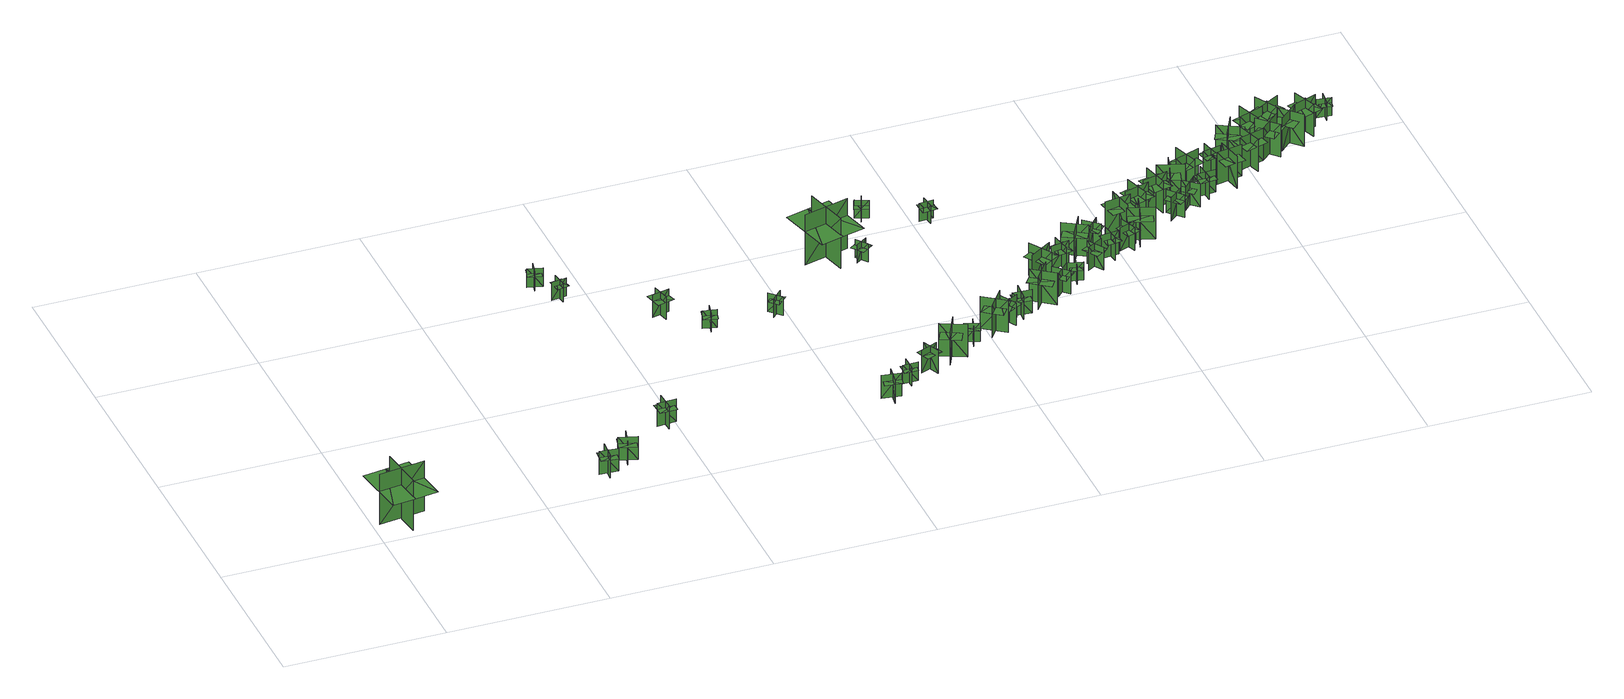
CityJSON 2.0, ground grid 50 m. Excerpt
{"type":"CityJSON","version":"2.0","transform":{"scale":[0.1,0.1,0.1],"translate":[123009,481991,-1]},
"CityObjects":{
"tree1":{"type":"SolitaryVegetationObject","geometry":[{"type":"MultiSurface","lod":"1","boundaries":[[[0,1,2]],[[0,2,3]],[[4,5,6]],[[4,6,7]],[[8,9,10]],[[8,10,11]],[[8,11,12]],[[8,12,13]]]}]},
"tree2":{"type":"SolitaryVegetationObject","geometry":[{"type":"MultiSurface","lod":"1","boundaries":[[[14,15,16]],[[14,16,17]],[[18,19,20]],[[18,20,21]],[[22,23,24]],[[22,24,25]],[[22,26,27]],[[22,27,23]]]}]},
"tree3":{"type":"SolitaryVegetationObject","geometry":[{"type":"MultiSurface","lod":"1","boundaries":[[[28,29,30]],[[28,30,31]],[[32,33,34]],[[32,34,35]],[[36,37,38]],[[36,38,39]],[[36,40,41]],[[36,41,37]]]}]},
"tree4":{"type":"SolitaryVegetationObject","geometry":[{"type":"MultiSurface","lod":"1","boundaries":[[[42,43,44]],[[42,44,45]],[[46,47,48]],[[46,48,49]],[[50,51,52]],[[50,52,53]],[[50,54,55]],[[50,55,51]]]}]},
"tree5":{"type":"SolitaryVegetationObject","geometry":[{"type":"MultiSurface","lod":"1","boundaries":[[[56,57,58]],[[56,58,59]],[[60,61,62]],[[60,62,63]],[[64,65,66]],[[64,66,67]],[[64,68,69]],[[64,69,65]]]}]},
"tree6":{"type":"SolitaryVegetationObject","geometry":[{"type":"MultiSurface","lod":"1","boundaries":[[[70,71,72]],[[70,72,73]],[[74,75,76]],[[74,76,77]],[[78,79,80]],[[78,80,81]],[[78,82,83]],[[78,83,79]]]}]},
"tree7":{"type":"SolitaryVegetationObject","geometry":[{"type":"MultiSurface","lod":"1","boundaries":[[[84,85,86]],[[84,86,87]],[[88,89,90]],[[88,90,91]],[[92,93,94]],[[92,94,95]],[[92,95,96]],[[92,96,97]]]}]},
"tree8":{"type":"SolitaryVegetationObject","geometry":[{"type":"MultiSurface","lod":"1","boundaries":[[[98,99,100]],[[98,100,101]],[[102,103,104]],[[102,104,105]],[[106,107,108]],[[106,108,109]],[[106,109,110]],[[106,110,111]]]}]},
"tree9":{"type":"SolitaryVegetationObject","geometry":[{"type":"MultiSurface","lod":"1","boundaries":[[[112,113,114]],[[112,114,115]],[[116,117,118]],[[116,118,119]],[[120,121,122]],[[120,122,123]],[[120,124,125]],[[120,125,121]]]}]},
"tree10":{"type":"SolitaryVegetationObject","geometry":[{"type":"MultiSurface","lod":"1","boundaries":[[[126,127,128]],[[126,128,129]],[[130,131,132]],[[130,132,133]],[[134,135,136]],[[134,136,137]],[[134,138,139]],[[134,139,135]]]}]},
"tree11":{"type":"SolitaryVegetationObject","geometry":[{"type":"MultiSurface","lod":"1","boundaries":[[[140,141,142]],[[140,142,143]],[[144,145,146]],[[144,146,147]],[[148,149,150]],[[148,150,151]],[[148,152,153]],[[148,153,149]]]}]},
"tree12":{"type":"SolitaryVegetationObject","geometry":[{"type":"MultiSurface","lod":"1","boundaries":[[[154,155,156]],[[154,156,157]],[[158,159,160]],[[158,160,161]],[[162,163,164]],[[162,164,165]],[[162,166,167]],[[162,167,163]]]}]},
"tree13":{"type":"SolitaryVegetationObject","geometry":[{"type":"MultiSurface","lod":"1","boundaries":[[[168,169,170]],[[168,170,171]],[[172,173,174]],[[172,174,175]],[[176,177,178]],[[176,178,179]],[[176,180,181]],[[176,181,177]]]}]},
"tree14":{"type":"SolitaryVegetationObject","geometry":[{"type":"MultiSurface","lod":"1","boundaries":[[[182,183,184]],[[182,184,185]],[[186,187,188]],[[186,188,189]],[[190,191,192]],[[190,192,193]],[[190,193,194]],[[190,194,195]]]}]},
"tree15":{"type":"SolitaryVegetationObject","geometry":[{"type":"MultiSurface","lod":"1","boundaries":[[[196,197,198]],[[196,198,199]],[[200,201,202]],[[200,202,203]],[[204,205,206]],[[204,206,207]],[[204,208,209]],[[204,209,205]]]}]},
"tree16":{"type":"SolitaryVegetationObject","geometry":[{"type":"MultiSurface","lod":"1","boundaries":[[[210,211,212]],[[210,212,213]],[[214,215,216]],[[214,216,217]],[[218,219,220]],[[218,220,221]],[[218,221,222]],[[218,222,223]]]}]},
"tree17":{"type":"SolitaryVegetationObject","geometry":[{"type":"MultiSurface","lod":"1","boundaries":[[[224,225,226]],[[224,226,227]],[[228,229,230]],[[228,230,231]],[[232,233,234]],[[232,234,235]],[[232,236,237]],[[232,237,233]]]}]},
"tree18":{"type":"SolitaryVegetationObject","geometry":[{"type":"MultiSurface","lod":"1","boundaries":[[[238,239,240]],[[238,240,241]],[[242,243,244]],[[242,244,245]],[[246,247,248]],[[246,248,249]],[[246,249,250]],[[246,250,251]]]}]},
"tree19":{"type":"SolitaryVegetationObject","geometry":[{"type":"MultiSurface","lod":"1","boundaries":[[[252,253,254]],[[252,254,255]],[[256,257,258]],[[256,258,259]],[[260,261,262]],[[260,262,263]],[[260,264,265]],[[260,265,261]]]}]},
"tree20":{"type":"SolitaryVegetationObject","geometry":[{"type":"MultiSurface","lod":"1","boundaries":[[[266,267,268]],[[266,268,269]],[[270,271,272]],[[270,272,273]],[[274,275,276]],[[274,276,277]],[[274,278,279]],[[274,279,275]]]}]},
"tree21":{"type":"SolitaryVegetationObject","geometry":[{"type":"MultiSurface","lod":"1","boundaries":[[[280,281,282]],[[280,282,283]],[[284,285,286]],[[284,286,287]],[[288,289,290]],[[288,290,291]],[[288,291,292]],[[288,292,293]]]}]},
"tree22":{"type":"SolitaryVegetationObject","geometry":[{"type":"MultiSurface","lod":"1","boundaries":[[[294,295,296]],[[294,296,297]],[[298,299,300]],[[298,300,301]],[[302,303,304]],[[302,304,305]],[[302,306,307]],[[302,307,303]]]}]},
"tree23":{"type":"SolitaryVegetationObject","geometry":[{"type":"MultiSurface","lod":"1","boundaries":[[[308,309,310]],[[308,310,311]],[[312,313,314]],[[312,314,315]],[[316,317,318]],[[316,318,319]],[[316,320,321]],[[316,321,317]]]}]},
"tree24":{"type":"SolitaryVegetationObject","geometry":[{"type":"MultiSurface","lod":"1","boundaries":[[[322,323,324]],[[322,324,325]],[[326,327,328]],[[326,328,329]],[[330,331,332]],[[330,332,333]],[[330,334,335]],[[330,335,331]]]}]},
"tree25":{"type":"SolitaryVegetationObject","geometry":[{"type":"MultiSurface","lod":"1","boundaries":[[[336,337,338]],[[336,338,339]],[[340,341,342]],[[340,342,343]],[[344,345,346]],[[344,346,347]],[[344,348,349]],[[344,349,345]]]}]},
"tree26":{"type":"SolitaryVegetationObject","geometry":[{"type":"MultiSurface","lod":"1","boundaries":[[[350,351,352]],[[350,352,353]],[[354,355,356]],[[354,356,357]],[[358,359,360]],[[358,360,361]],[[358,362,363]],[[358,363,359]]]}]},
"tree27":{"type":"SolitaryVegetationObject","geometry":[{"type":"MultiSurface","lod":"1","boundaries":[[[364,365,366]],[[364,366,367]],[[368,369,370]],[[368,370,371]],[[372,373,374]],[[372,374,375]],[[372,376,377]],[[372,377,373]]]}]},
"tree28":{"type":"SolitaryVegetationObject","geometry":[{"type":"MultiSurface","lod":"1","boundaries":[[[378,379,380]],[[378,380,381]],[[382,383,384]],[[382,384,385]],[[386,387,388]],[[386,388,389]],[[386,390,391]],[[386,391,387]]]}]},
"tree29":{"type":"SolitaryVegetationObject","geometry":[{"type":"MultiSurface","lod":"1","boundaries":[[[392,393,394]],[[392,394,395]],[[396,397,398]],[[396,398,399]],[[400,401,402]],[[400,402,403]],[[400,404,405]],[[400,405,401]]]}]},
"tree30":{"type":"SolitaryVegetationObject","geometry":[{"type":"MultiSurface","lod":"1","boundaries":[[[406,407,408]],[[406,408,409]],[[410,411,412]],[[410,412,413]],[[414,415,416]],[[414,416,417]],[[414,418,419]],[[414,419,415]]]}]},
"tree31":{"type":"SolitaryVegetationObject","geometry":[{"type":"MultiSurface","lod":"1","boundaries":[[[420,421,422]],[[420,422,423]],[[424,425,426]],[[424,426,427]],[[428,429,430]],[[428,430,431]],[[428,432,433]],[[428,433,429]]]}]},
"tree32":{"type":"SolitaryVegetationObject","geometry":[{"type":"MultiSurface","lod":"1","boundaries":[[[434,435,436]],[[434,436,437]],[[438,439,440]],[[438,440,441]],[[442,443,444]],[[442,444,445]],[[442,446,447]],[[442,447,443]]]}]},
"tree33":{"type":"SolitaryVegetationObject","geometry":[{"type":"MultiSurface","lod":"1","boundaries":[[[448,449,450]],[[448,450,451]],[[452,453,454]],[[452,454,455]],[[456,457,458]],[[456,458,459]],[[456,460,461]],[[456,461,457]]]}]},
"tree34":{"type":"SolitaryVegetationObject","geometry":[{"type":"MultiSurface","lod":"1","boundaries":[[[462,463,464]],[[462,464,465]],[[466,467,468]],[[466,468,469]],[[470,471,472]],[[470,472,473]],[[470,474,475]],[[470,475,471]]]}]},
"tree35":{"type":"SolitaryVegetationObject","geometry":[{"type":"MultiSurface","lod":"1","boundaries":[[[476,477,478]],[[476,478,479]],[[480,481,482]],[[480,482,483]],[[484,485,486]],[[484,486,487]],[[484,488,489]],[[484,489,485]]]}]},
"tree36":{"type":"SolitaryVegetationObject","geometry":[{"type":"MultiSurface","lod":"1","boundaries":[[[490,491,492]],[[490,492,493]],[[494,495,496]],[[494,496,497]],[[498,499,500]],[[498,500,501]],[[498,502,503]],[[498,503,499]]]}]},
"tree37":{"type":"SolitaryVegetationObject","geometry":[{"type":"MultiSurface","lod":"1","boundaries":[[[504,505,506]],[[504,506,507]],[[508,509,510]],[[508,510,511]],[[512,513,514]],[[512,514,515]],[[512,516,517]],[[512,517,513]]]}]},
"tree38":{"type":"SolitaryVegetationObject","geometry":[{"type":"MultiSurface","lod":"1","boundaries":[[[518,519,520]],[[518,520,521]],[[522,523,524]],[[522,524,525]],[[526,527,528]],[[526,528,529]],[[526,530,531]],[[526,531,527]]]}]},
"tree39":{"type":"SolitaryVegetationObject","geometry":[{"type":"MultiSurface","lod":"1","boundaries":[[[532,533,534]],[[532,534,535]],[[536,537,538]],[[536,538,539]],[[540,541,542]],[[540,542,543]],[[540,544,545]],[[540,545,541]]]}]},
"tree40":{"type":"SolitaryVegetationObject","geometry":[{"type":"MultiSurface","lod":"1","boundaries":[[[546,547,548]],[[546,548,549]],[[550,551,552]],[[550,552,553]],[[554,555,556]],[[554,556,557]],[[554,558,559]],[[554,559,555]]]}]},
"tree41":{"type":"SolitaryVegetationObject","geometry":[{"type":"MultiSurface","lod":"1","boundaries":[[[560,561,562]],[[560,562,563]],[[564,565,566]],[[564,566,567]],[[568,569,570]],[[568,570,571]],[[568,572,573]],[[568,573,569]]]}]},
"tree42":{"type":"SolitaryVegetationObject","geometry":[{"type":"MultiSurface","lod":"1","boundaries":[[[574,575,576]],[[574,576,577]],[[578,579,580]],[[578,580,581]],[[582,583,584]],[[582,584,585]],[[582,586,587]],[[582,587,583]]]}]},
"tree43":{"type":"SolitaryVegetationObject","geometry":[{"type":"MultiSurface","lod":"1","boundaries":[[[588,589,590]],[[588,590,591]],[[592,593,594]],[[592,594,595]],[[596,597,598]],[[596,598,599]],[[596,600,601]],[[596,601,597]]]}]},
"tree44":{"type":"SolitaryVegetationObject","geometry":[{"type":"MultiSurface","lod":"1","boundaries":[[[602,603,604]],[[602,604,605]],[[606,607,608]],[[606,608,609]],[[610,611,612]],[[610,612,613]],[[610,614,615]],[[610,615,611]]]}]},
"tree45":{"type":"SolitaryVegetationObject","geometry":[{"type":"MultiSurface","lod":"1","boundaries":[[[616,617,618]],[[616,618,619]],[[620,621,622]],[[620,622,623]],[[624,625,626]],[[624,626,627]],[[624,628,629]],[[624,629,625]]]}]},
"tree46":{"type":"SolitaryVegetationObject","geometry":[{"type":"MultiSurface","lod":"1","boundaries":[[[630,631,632]],[[630,632,633]],[[634,635,636]],[[634,636,637]],[[638,639,640]],[[638,640,641]],[[638,642,643]],[[638,643,639]]]}]},
"tree47":{"type":"SolitaryVegetationObject","geometry":[{"type":"MultiSurface","lod":"1","boundaries":[[[644,645,646]],[[644,646,647]],[[648,649,650]],[[648,650,651]],[[652,653,654]],[[652,654,655]],[[652,656,657]],[[652,657,653]]]}]},
"tree48":{"type":"SolitaryVegetationObject","geometry":[{"type":"MultiSurface","lod":"1","boundaries":[[[658,659,660]],[[658,660,661]],[[662,663,664]],[[662,664,665]],[[666,667,668]],[[666,668,669]],[[666,670,671]],[[666,671,667]]]}]},
"tree49":{"type":"SolitaryVegetationObject","geometry":[{"type":"MultiSurface","lod":"1","boundaries":[[[672,673,674]],[[672,674,675]],[[676,677,678]],[[676,678,679]],[[680,681,682]],[[680,682,683]],[[680,684,685]],[[680,685,681]]]}]},
"tree50":{"type":"SolitaryVegetationObject","geometry":[{"type":"MultiSurface","lod":"1","boundaries":[[[686,687,688]],[[686,688,689]],[[690,691,692]],[[690,692,693]],[[694,695,696]],[[694,696,697]],[[694,698,699]],[[694,699,695]]]}]}
},
"vertices":[
[22,93,6],[22,93,177],[167,113,177],[167,113,6],[83,171,6],[83,171,177],[102,31,177],[102,31,6],[80,193,121],[7,182,121],[31,8,121],[104,18,121],[177,28,121],[153,203,121],
[756,101,11],[698,106,11],[698,106,89],[756,101,89],[726,137,11],[721,78,11],[721,78,89],[726,137,89],[751,102,69],[698,106,69],[696,83,69],[749,78,69],[753,125,69],[700,130,69],
[831,140,10],[774,155,10],[774,155,88],[831,140,88],[808,180,10],[793,123,10],[793,123,88],[808,180,88],[827,141,68],[774,155,68],[768,132,68],[821,118,68],[833,164,68],[780,177,68],
[1000,280,13],[941,277,13],[941,277,91],[1000,280,91],[965,311,13],[968,252,13],[968,252,91],[965,311,91],[995,280,71],[941,277,71],[942,254,71],[996,256,71],[993,303,71],[939,300,71],
[900,1080,7],[854,1092,7],[854,1092,70],[900,1080,70],[881,1112,7],[869,1066,7],[869,1066,70],[881,1112,70],[896,1081,54],[854,1092,54],[850,1074,54],[891,1063,54],[901,1099,54],[859,1110,54],
[918,1031,8],[925,984,8],[925,984,71],[918,1031,71],[896,1001,8],[943,1008,8],[943,1008,71],[896,1001,71],[918,1027,55],[925,984,55],[944,987,55],[937,1030,55],[900,1024,55],[907,981,55],
[1152,843,11],[1165,789,11],[1165,789,88],[1152,843,88],[1133,812,11],[1186,824,11],[1186,824,88],[1133,812,88],[1133,812,67],[1139,785,67],[1193,798,67],[1186,824,67],[1180,851,67],[1126,839,67],
[1260,678,14],[1270,721,14],[1270,721,75],[1260,678,75],[1285,693,14],[1242,703,14],[1242,703,75],[1285,693,75],[1285,693,58],[1291,715,58],[1247,725,58],[1242,703,58],[1237,682,58],[1280,672,58],
[1590,182,13],[1649,173,13],[1649,173,92],[1590,182,92],[1618,145,13],[1627,203,13],[1627,203,92],[1618,145,92],[1595,181,71],[1649,173,71],[1652,196,71],[1599,204,71],[1592,158,71],[1645,150,71],
[1487,721,13],[1454,687,13],[1454,687,76],[1487,721,76],[1450,721,13],[1483,687,13],[1483,687,76],[1450,721,76],[1484,718,60],[1454,687,60],[1467,674,60],[1498,705,60],[1471,731,60],[1441,701,60],
[1721,231,14],[1674,231,14],[1674,231,77],[1721,231,77],[1694,258,14],[1694,210,14],[1694,210,77],[1694,258,77],[1717,231,61],[1674,231,61],[1674,213,61],[1717,213,61],[1717,250,61],[1674,250,61],
[1745,264,13],[1799,287,13],[1799,287,91],[1745,264,91],[1788,246,13],[1765,301,13],[1765,301,91],[1788,246,91],[1749,265,71],[1799,287,71],[1790,308,71],[1740,287,71],[1758,244,71],[1808,265,71],
[1837,277,11],[1873,351,11],[1873,351,121],[1837,277,121],[1899,299,11],[1824,334,11],[1824,334,121],[1899,299,121],[1840,283,93],[1873,351,93],[1843,365,93],[1811,297,93],[1870,269,93],[1902,337,93],
[1636,907,14],[1636,907,185],[1778,943,185],[1778,943,14],[1688,991,14],[1688,991,185],[1723,854,185],[1723,854,14],[1683,1012,129],[1612,994,129],[1655,823,129],[1727,842,129],[1798,860,129],[1754,1031,129],
[1915,373,13],[1960,359,13],[1960,359,76],[1915,373,76],[1933,340,13],[1947,385,13],[1947,385,76],[1933,340,76],[1919,372,60],[1960,359,60],[1966,377,60],[1924,390,60],[1914,354,60],[1955,341,60],
[1782,892,14],[1808,856,14],[1808,856,76],[1782,892,76],[1777,863,14],[1813,889,14],[1813,889,76],[1777,863,76],[1777,863,58],[1791,845,58],[1826,871,58],[1813,889,58],[1799,907,58],[1764,880,58],
[2049,433,12],[2000,367,12],[2000,367,121],[2049,433,121],[1985,423,12],[2052,374,12],[2052,374,121],[1985,423,121],[2045,427,93],[2000,367,93],[2027,347,93],[2072,408,93],[2019,447,93],[1974,386,93],
[1852,1083,15],[1893,1067,15],[1893,1067,76],[1852,1083,76],[1864,1056,15],[1880,1097,15],[1880,1097,76],[1864,1056,76],[1864,1056,59],[1885,1048,59],[1900,1089,59],[1880,1097,59],[1859,1105,59],[1843,1063,59],
[2102,438,13],[2051,408,13],[2051,408,91],[2102,438,91],[2057,450,13],[2086,398,13],[2086,398,91],[2057,450,91],[2098,435,71],[2051,408,71],[2062,388,71],[2109,415,71],[2086,455,71],[2039,429,71],
[2152,446,12],[2093,450,12],[2093,450,91],[2152,446,91],[2121,481,12],[2117,422,12],[2117,422,91],[2121,481,91],[2147,446,70],[2093,450,70],[2092,426,70],[2146,423,70],[2149,469,70],[2095,473,70],
[2064,1004,14],[2020,1000,14],[2020,1000,76],[2064,1004,76],[2042,1023,14],[2046,979,14],[2046,979,76],[2042,1023,76],[2042,1023,58],[2020,1021,58],[2023,977,58],[2046,979,58],[2068,981,58],[2064,1025,58],
[2235,460,11],[2168,509,11],[2168,509,120],[2235,460,120],[2224,525,11],[2175,458,11],[2175,458,120],[2224,525,120],[2229,464,92],[2168,509,92],[2149,483,92],[2210,438,92],[2248,491,92],[2187,535,92],
[2213,633,12],[2258,564,12],[2258,564,121],[2213,633,121],[2200,569,12],[2269,615,12],[2269,615,121],[2200,569,121],[2217,627,93],[2258,564,93],[2286,582,93],[2244,645,93],[2190,610,93],[2231,546,93],
[2295,542,11],[2254,499,11],[2254,499,89],[2295,542,89],[2249,540,11],[2291,499,11],[2291,499,89],[2249,540,89],[2292,538,69],[2254,499,69],[2271,483,69],[2309,522,69],[2275,554,69],[2238,515,69],
[2335,583,12],[2325,537,12],[2325,537,74],[2335,583,74],[2304,563,12],[2350,552,12],[2350,552,74],[2304,563,74],[2335,579,58],[2325,537,58],[2343,533,58],[2353,575,58],[2316,584,58],[2306,542,58],
[2310,675,13],[2321,616,13],[2321,616,91],[2310,675,91],[2284,636,13],[2342,647,13],[2342,647,91],[2284,636,91],[2311,670,71],[2321,616,71],[2344,621,71],[2334,674,71],[2288,665,71],[2298,612,71],
[2337,701,12],[2408,660,12],[2408,660,121],[2337,701,121],[2354,638,12],[2395,710,12],[2395,710,121],[2354,638,121],[2343,698,93],[2408,660,93],[2425,689,93],[2359,726,93],[2327,669,93],[2392,632,93],
[2423,581,11],[2391,630,11],[2391,630,89],[2423,581,89],[2433,626,11],[2383,595,11],[2383,595,89],[2433,626,89],[2421,585,69],[2391,630,69],[2372,618,69],[2401,572,69],[2440,598,69],[2411,643,69],
[2414,732,13],[2458,693,13],[2458,693,91],[2414,732,91],[2417,686,13],[2457,730,13],[2457,730,91],[2417,686,91],[2418,729,71],[2458,693,71],[2474,710,71],[2434,746,71],[2403,712,71],[2443,676,71],
[2465,675,11],[2471,616,11],[2471,616,90],[2465,675,90],[2436,639,11],[2494,645,11],[2494,645,90],[2436,639,90],[2465,670,70],[2471,616,70],[2494,619,70],[2489,673,70],[2442,668,70],[2448,614,70],
[2522,701,11],[2542,645,11],[2542,645,89],[2522,701,89],[2503,658,11],[2558,678,11],[2558,678,89],[2503,658,89],[2524,696,69],[2542,645,69],[2564,653,69],[2546,704,69],[2502,688,69],[2520,637,69],
[2494,753,11],[2575,768,11],[2575,768,121],[2494,753,121],[2548,716,11],[2533,797,11],[2533,797,121],[2548,716,121],[2500,754,92],[2575,768,92],[2569,800,92],[2494,786,92],[2506,722,92],[2581,735,92],
[2620,682,9],[2541,706,9],[2541,706,119],[2620,682,119],[2589,739,9],[2565,660,9],[2565,660,119],[2589,739,119],[2614,684,91],[2541,706,91],[2532,675,91],[2604,653,91],[2623,715,91],[2551,737,91],
[2595,840,11],[2621,761,11],[2621,761,121],[2595,840,121],[2566,781,11],[2645,807,11],[2645,807,121],[2566,781,121],[2597,833,92],[2621,761,92],[2652,772,92],[2629,843,92],[2566,823,92],[2590,751,92],
[2668,877,11],[2688,797,11],[2688,797,120],[2668,877,120],[2635,821,11],[2715,841,11],[2715,841,120],[2635,821,120],[2670,870,92],[2688,797,92],[2720,805,92],[2702,878,92],[2638,862,92],[2657,789,92],
[2698,799,10],[2737,754,10],[2737,754,88],[2698,799,88],[2695,753,10],[2739,791,10],[2739,791,88],[2695,753,88],[2701,795,68],[2737,754,68],[2754,770,68],[2719,811,68],[2684,780,68],[2719,739,68],
[2721,828,10],[2745,907,10],[2745,907,120],[2721,828,120],[2779,859,10],[2699,883,10],[2699,883,120],[2779,859,120],[2723,835,91],[2745,907,91],[2714,917,91],[2692,844,91],[2754,825,91],[2776,898,91],
[2752,785,12],[2791,829,12],[2791,829,90],[2752,785,90],[2798,788,12],[2754,827,12],[2754,827,90],[2798,788,90],[2755,789,70],[2791,829,70],[2773,845,70],[2738,804,70],[2773,773,70],[2808,814,70],
[2842,920,11],[2764,892,11],[2764,892,120],[2842,920,120],[2783,947,11],[2811,869,11],[2811,869,120],[2783,947,120],[2835,917,92],[2764,892,92],[2775,861,92],[2846,887,92],[2824,948,92],[2753,922,92],
[2866,844,12],[2808,839,12],[2808,839,90],[2866,844,90],[2831,874,12],[2835,815,12],[2835,815,90],[2831,874,90],[2861,844,70],[2808,839,70],[2809,816,70],[2863,821,70],[2860,867,70],[2806,863,70],
[2922,955,12],[2865,942,12],[2865,942,90],[2922,955,90],[2883,980,12],[2896,922,12],[2896,922,90],[2883,980,90],[2917,954,70],[2865,942,70],[2870,920,70],[2922,931,70],[2912,977,70],[2860,965,70],
[2930,841,11],[2915,923,11],[2915,923,120],[2930,841,120],[2966,896,11],[2885,880,11],[2885,880,120],[2966,896,120],[2928,848,92],[2915,923,92],[2883,917,92],[2896,842,92],[2961,854,92],[2947,929,92],
[3005,976,11],[2932,1015,11],[2932,1015,121],[3005,976,121],[2985,1039,11],[2947,965,11],[2947,965,121],[2985,1039,121],[2999,980,93],[2932,1015,93],[2917,986,93],[2984,951,93],[3014,1009,93],[2947,1044,93],
[3051,948,12],[2972,924,12],[2972,924,122],[3051,948,122],[2993,979,12],[3017,900,12],[3017,900,122],[2993,979,122],[3044,946,94],[2972,924,94],[2981,893,94],[3053,915,94],[3035,978,94],[2962,956,94],
[3089,1056,11],[3011,1028,11],[3011,1028,121],[3089,1056,121],[3030,1084,11],[3058,1006,11],[3058,1006,121],[3030,1084,121],[3082,1054,93],[3011,1028,93],[3022,997,93],[3093,1023,93],[3071,1084,93],[3000,1059,93],
[3115,1008,11],[3055,952,11],[3055,952,121],[3115,1008,121],[3049,1010,11],[3106,950,11],[3106,950,121],[3049,1010,121],[3110,1004,92],[3055,952,92],[3077,928,92],[3132,980,92],[3087,1027,92],[3032,975,92],
[3151,1095,12],[3079,1054,12],[3079,1054,121],[3151,1095,121],[3088,1112,12],[3128,1040,12],[3128,1040,121],[3088,1112,121],[3144,1091,93],[3079,1054,93],[3095,1026,93],[3161,1063,93],[3128,1120,93],[3063,1083,93],
[3122,980,9],[3182,1037,9],[3182,1037,119],[3122,980,119],[3188,979,9],[3130,1039,9],[3130,1039,119],[3188,979,119],[3127,985,90],[3182,1037,90],[3159,1061,90],[3105,1008,90],[3150,961,90],[3204,1014,90],
[3203,1093,10],[3232,1016,10],[3232,1016,119],[3203,1093,119],[3177,1034,10],[3254,1063,10],[3254,1063,119],[3177,1034,119],[3206,1087,91],[3232,1016,91],[3263,1027,91],[3237,1098,91],[3175,1075,91],[3202,1005,91],
[3301,1125,12],[3295,1078,12],[3295,1078,74],[3301,1125,74],[3272,1102,12],[3318,1096,12],[3318,1096,74],[3272,1102,74],[3301,1121,58],[3295,1078,58],[3313,1075,58],[3319,1118,58],[3282,1124,58],[3276,1081,58]
]}
